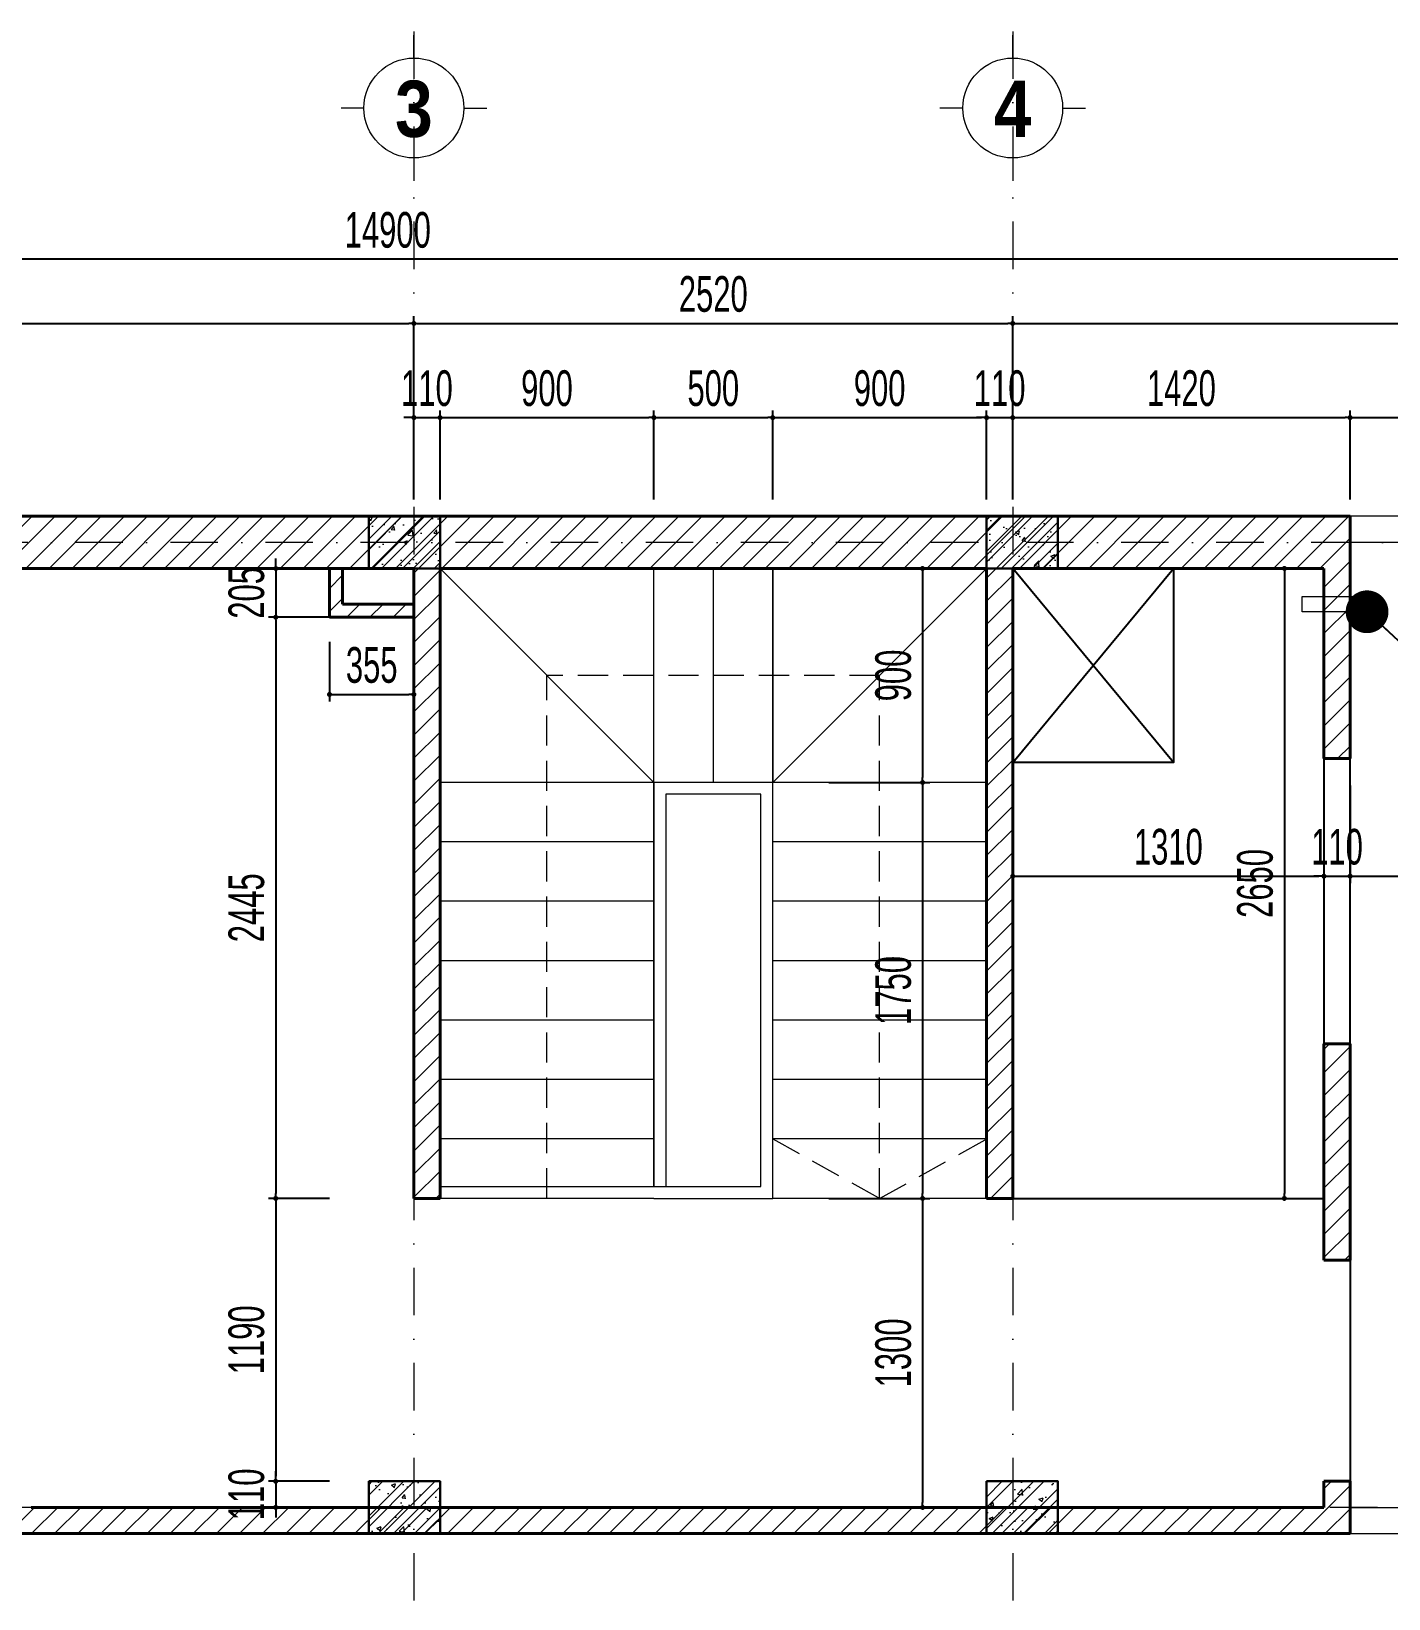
# Model space of a CAD drawing. Header units: millimetres. Extents: x 2565303 to 2664360, y -865723 to -262051.
# Drawn here: x 2639984 to 2645696, y -554151 to -547557 of the extents above; entities that cross this region are included whole.
import ezdxf
from ezdxf.enums import TextEntityAlignment as Align

# ---------------------------------------------------------------- set-up
doc = ezdxf.new("R2010")
doc.units = ezdxf.units.MM
doc.header["$LTSCALE"] = 10
doc.header["$MEASUREMENT"] = 0
doc.linetypes.add('DASHDOT', pattern=[1, 0.5, -0.25, 0, -0.25])
doc.linetypes.add('HIDDEN', pattern=[9.525, 6.35, -3.175])
doc.layers.get('DEFPOINTS').update_dxf_attribs({"color": 10, "linetype": 'CONTINUOUS'})
for name, color, linetype, lineweight in [('- Nội Thất', 83, 'CONTINUOUS', 25), ('-thay1', 7, 'CONTINUOUS', 18), ('LC Dim', 8, 'CONTINUOUS', 13), ('LC Hatch', 252, 'CONTINUOUS', 5), ('LC ISO', 153, 'CONTINUOUS', 13), ('LC MANH DUT', 35, 'HIDDEN', 5), ('LC Net dam 1', 30, 'CONTINUOUS', 30), ('LC Net dam2', 6, 'CONTINUOUS', 40), ('LC Net manh', 250, 'CONTINUOUS', 5), ('LC Net truc', 134, 'DASHDOT', 5), ('LC Text1', 20, 'CONTINUOUS', 13)]:
    doc.layers.add(name, color=color, linetype=linetype, lineweight=lineweight)
doc.layers.add('M3', color=3, linetype='CONTINUOUS')
doc.styles.add('HOATBIF', font='hoatbif.shx', dxfattribs={"width": 0.65})
doc.styles.add('LC 1', font='')
doc.styles.get('LC 1').set_extended_font_data('.VnAvantH', bold=True)
doc.dimstyles.new('1-100 (1-60)', dxfattribs={"dimscale": 60, "dimtxt": 2.5, "dimasz": 0.35, "dimexe": 0.5, "dimexo": 0, "dimgap": 0.8, "dimtad": 1, "dimdec": 0, "dimzin": 0, "dimdsep": 46, "dimtxsty": 'HOATBIF', "dimblk1": 'DOT', "dimblk2": 'DOT', "dimsah": 1, "dimcen": -1, "dimdle": 1, "dimclrd": 256, "dimclre": 256, "dimclrt": 4, "dimadec": 3, "dimazin": 2, "dimtfac": 0.333333, "dimtdec": 0, "dimtix": 1, "dimtmove": 2, "dimatfit": 3, "dimldrblk": 'DOT', "dimfxl": 1, "dimtvp": 0.833333, "dimtolj": 1, "dimtzin": 0, "dimarcsym": 0})

# ---------------------------------------------------------------- blocks, each defined once
blk = doc.blocks.new('DOT')
at = {"layer": 'M3', "color": 0, "linetype": 'ByBlock'}
blk.add_line((-0.5, 0), (-1, 0), dxfattribs=at)
at = {"layer": 'M3', "color": 0, "linetype": 'ByBlock', "const_width": 0.5}
blk.add_lwpolyline([(-0.25, 0, 1), (0.25, 0, 1)], format="xyb", close=True, dxfattribs=at)
blk = doc.blocks.new('*D390')
at = {"layer": 'DEFPOINTS', "color": 0, "transparency": 16777216}
for p in [(2641594.1, -548786), (2637394.1, -549245.9), (2641594.1, -549245.9)]:
    blk.add_point(p, dxfattribs=at)
at = {"layer": 'LC Dim', "lineweight": -2, "transparency": 16777216}
for p, q in [((2637394.1, -549245.9), (2637394.1, -548756)), ((2641594.1, -549245.9), (2641594.1, -548756)), ((2637415.1, -548786), (2641573.1, -548786))]:
    blk.add_line(p, q, dxfattribs=at)
at = {"layer": 'LC Dim', "lineweight": -2, "transparency": 16777216, "xscale": 21, "yscale": 21, "zscale": 21, "rotation": 180}
blk.add_blockref('DOT', (2637394.1, -548786), dxfattribs=at)
at = {"layer": 'LC Dim', "lineweight": -2, "transparency": 16777216, "xscale": 21, "yscale": 21, "zscale": 21}
blk.add_blockref('DOT', (2641594.1, -548786), dxfattribs=at)
at = {"layer": 'LC Dim', "color": 4, "transparency": 16777216, "insert": (2639494.1, -548663), "char_height": 150, "attachment_point": 5, "style": 'HOATBIF'}
blk.add_mtext('\\A1;4200', dxfattribs=at)
blk = doc.blocks.new('*D391')
at = {"layer": 'DEFPOINTS', "color": 0, "transparency": 16777216}
for p in [(2644114.1, -548786), (2641594.1, -549245.9), (2644114.1, -549245.9)]:
    blk.add_point(p, dxfattribs=at)
at = {"layer": 'LC Dim', "lineweight": -2, "transparency": 16777216}
for p, q in [((2641594.1, -549245.9), (2641594.1, -548756)), ((2644114.1, -549245.9), (2644114.1, -548756)), ((2641615.1, -548786), (2644093.1, -548786))]:
    blk.add_line(p, q, dxfattribs=at)
at = {"layer": 'LC Dim', "lineweight": -2, "transparency": 16777216, "xscale": 21, "yscale": 21, "zscale": 21, "rotation": 180}
blk.add_blockref('DOT', (2641594.1, -548786), dxfattribs=at)
at = {"layer": 'LC Dim', "lineweight": -2, "transparency": 16777216, "xscale": 21, "yscale": 21, "zscale": 21}
blk.add_blockref('DOT', (2644114.1, -548786), dxfattribs=at)
at = {"layer": 'LC Dim', "color": 4, "transparency": 16777216, "insert": (2642854.1, -548663), "char_height": 150, "attachment_point": 5, "style": 'HOATBIF'}
blk.add_mtext('\\A1;2520', dxfattribs=at)
blk = doc.blocks.new('*D392')
at = {"layer": 'DEFPOINTS', "color": 0, "transparency": 16777216}
for p in [(2648454.1, -548786), (2644114.1, -549245.9), (2648454.1, -549245.9)]:
    blk.add_point(p, dxfattribs=at)
at = {"layer": 'LC Dim', "lineweight": -2, "transparency": 16777216}
for p, q in [((2644114.1, -549245.9), (2644114.1, -548756)), ((2648454.1, -549245.9), (2648454.1, -548756)), ((2644135.1, -548786), (2648433.1, -548786))]:
    blk.add_line(p, q, dxfattribs=at)
at = {"layer": 'LC Dim', "lineweight": -2, "transparency": 16777216, "xscale": 21, "yscale": 21, "zscale": 21, "rotation": 180}
blk.add_blockref('DOT', (2644114.1, -548786), dxfattribs=at)
at = {"layer": 'LC Dim', "lineweight": -2, "transparency": 16777216, "xscale": 21, "yscale": 21, "zscale": 21}
blk.add_blockref('DOT', (2648454.1, -548786), dxfattribs=at)
at = {"layer": 'LC Dim', "color": 4, "transparency": 16777216, "insert": (2646284.1, -548663), "char_height": 150, "attachment_point": 5, "style": 'HOATBIF'}
blk.add_mtext('\\A1;4340', dxfattribs=at)
blk = doc.blocks.new('*D394')
at = {"layer": 'DEFPOINTS', "color": 0, "transparency": 16777216}
for p in [(2633664.1, -548516.4), (2633664.1, -549245.9), (2648564.1, -549245.9)]:
    blk.add_point(p, dxfattribs=at)
at = {"layer": 'LC Dim', "lineweight": -2, "transparency": 16777216}
for p, q in [((2633664.1, -549245.9), (2633664.1, -548486.4)), ((2648564.1, -549245.9), (2648564.1, -548486.4)), ((2648543.1, -548516.4), (2633685.1, -548516.4))]:
    blk.add_line(p, q, dxfattribs=at)
at = {"layer": 'LC Dim', "lineweight": -2, "transparency": 16777216, "xscale": 21, "yscale": 21, "zscale": 21, "rotation": 180}
blk.add_blockref('DOT', (2633664.1, -548516.4), dxfattribs=at)
at = {"layer": 'LC Dim', "lineweight": -2, "transparency": 16777216, "xscale": 21, "yscale": 21, "zscale": 21}
blk.add_blockref('DOT', (2648564.1, -548516.4), dxfattribs=at)
at = {"layer": 'LC Dim', "color": 4, "transparency": 16777216, "insert": (2641484.1, -548393.4), "char_height": 150, "attachment_point": 5, "style": 'HOATBIF'}
blk.add_mtext('\\A1;14900', dxfattribs=at)
blk = doc.blocks.new('c22x30')
at = {"layer": 'LC Hatch'}
h = blk.add_hatch(dxfattribs=at)
h.set_pattern_fill('BTCT', color=256, scale=25)
h.set_pattern_definition([(50, (-619188.45, -138015.9), (179.315046, -15.688034), [18.75, -206.25]), (355, (-619188.45, -138015.9), (-34.687833, 188.048033), [15, -165]), (100.4514, (-619173.5, -138017.21), (144.627345, 172.359886), [15.93505, -175.28553]), (46.1842, (-619188.45, -137965.9), (266.81026, -41.37975), [28.125, -309.375]), (96.6356, (-619166.22, -137969.35), (233.66568, 243.52947), [23.90257, -262.92825]), (351.1842, (-619188.45, -137965.9), (233.66549, 243.52965), [22.5, -247.5]), (21, (-619163.45, -137978.4), (149.226763, -100.654723), [18.75, -206.25]), (326, (-619163.45, -137978.4), (60.828833, 181.28751), [15, -165]), (71.4514, (-619151.02, -137986.79), (210.055657, 80.632624), [15.93505, -175.28553]), (37.5, (-619188.45, -138015.9), (3.039964, 83.2234635), [0, -163, 0, -167.5, 0, -165.625]), (7.5, (-619188.45, -138015.9), (65.767384, 98.602928), [0, -95.5, 0, -159.25, 0, -63.125]), (327.5, (-619244.2, -138015.9), (133.455609, -5.638718), [0, -62.5, 0, -195, 0, -258.75]), (317.5, (-619269.2, -138015.9), (145.796542, 25.026246), [0, -81.25, 0, -129.5, 0, -183.75]), (45, (-619188.45, -138015.9), (-66.291261, 66.291261), []), (45, (-619144.26, -138015.9), (-66.291261, 66.291261), [])])
h.paths.add_polyline_path([(0, 0), (0, -220), (300, -220), (300, 0)])
at = {"layer": 'LC Net dam 1'}
blk.add_lwpolyline([(0, 0), (300, 0), (300, -220), (0, -220)], close=True, dxfattribs=at)
blk = doc.blocks.new('*D429')
at = {"layer": 'DEFPOINTS', "color": 0, "transparency": 16777216}
for p in [(2644114.1, -550730), (2645424.1, -550730), (2645424.1, -551111.4)]:
    blk.add_point(p, dxfattribs=at)
at = {"layer": 'LC Dim', "lineweight": -2, "transparency": 16777216}
for p, q in [((2644114.1, -550730), (2644114.1, -551141.4)), ((2645424.1, -550730), (2645424.1, -551141.4)), ((2644135.1, -551111.4), (2645403.1, -551111.4))]:
    blk.add_line(p, q, dxfattribs=at)
at = {"layer": 'LC Dim', "lineweight": -2, "transparency": 16777216, "xscale": 21, "yscale": 21, "zscale": 21, "rotation": 180}
blk.add_blockref('DOT', (2644114.1, -551111.4), dxfattribs=at)
at = {"layer": 'LC Dim', "lineweight": -2, "transparency": 16777216, "xscale": 21, "yscale": 21, "zscale": 21}
blk.add_blockref('DOT', (2645424.1, -551111.4), dxfattribs=at)
at = {"layer": 'LC Dim', "color": 4, "transparency": 16777216, "insert": (2644769.1, -550988.4), "char_height": 150, "attachment_point": 5, "style": 'HOATBIF'}
blk.add_mtext('\\A1;1310', dxfattribs=at)
blk = doc.blocks.new('*D430')
at = {"layer": 'DEFPOINTS', "color": 0, "transparency": 16777216}
for p in [(2645424.1, -550730), (2645534.1, -550730), (2645534.1, -551111.4)]:
    blk.add_point(p, dxfattribs=at)
at = {"layer": 'LC Dim', "lineweight": -2, "transparency": 16777216}
for p, q in [((2645424.1, -550730), (2645424.1, -551141.4)), ((2645534.1, -550730), (2645534.1, -551141.4)), ((2645403.1, -551111.4), (2645382.1, -551111.4)), ((2645424.1, -551111.4), (2645534.1, -551111.4)), ((2645555.1, -551111.4), (2645576.1, -551111.4))]:
    blk.add_line(p, q, dxfattribs=at)
at = {"layer": 'LC Dim', "lineweight": -2, "transparency": 16777216, "xscale": 21, "yscale": 21, "zscale": 21}
blk.add_blockref('DOT', (2645424.1, -551111.4), dxfattribs=at)
at = {"layer": 'LC Dim', "lineweight": -2, "transparency": 16777216, "xscale": 21, "yscale": 21, "zscale": 21, "rotation": 180}
blk.add_blockref('DOT', (2645534.1, -551111.4), dxfattribs=at)
at = {"layer": 'LC Dim', "color": 4, "transparency": 16777216, "insert": (2645479.1, -550988.4), "char_height": 150, "attachment_point": 5, "style": 'HOATBIF'}
blk.add_mtext('\\A1;110', dxfattribs=at)
blk = doc.blocks.new('*D431')
at = {"layer": 'DEFPOINTS', "color": 0, "transparency": 16777216}
for p in [(2645534.1, -550730), (2648454.1, -550730), (2648454.1, -551111.4)]:
    blk.add_point(p, dxfattribs=at)
at = {"layer": 'LC Dim', "lineweight": -2, "transparency": 16777216}
for p, q in [((2645534.1, -550730), (2645534.1, -551141.4)), ((2648454.1, -550730), (2648454.1, -551141.4)), ((2645555.1, -551111.4), (2648433.1, -551111.4))]:
    blk.add_line(p, q, dxfattribs=at)
at = {"layer": 'LC Dim', "lineweight": -2, "transparency": 16777216, "xscale": 21, "yscale": 21, "zscale": 21, "rotation": 180}
blk.add_blockref('DOT', (2645534.1, -551111.4), dxfattribs=at)
at = {"layer": 'LC Dim', "lineweight": -2, "transparency": 16777216, "xscale": 21, "yscale": 21, "zscale": 21}
blk.add_blockref('DOT', (2648454.1, -551111.4), dxfattribs=at)
at = {"layer": 'LC Dim', "color": 4, "transparency": 16777216, "insert": (2646994.1, -550988.4), "char_height": 150, "attachment_point": 5, "style": 'HOATBIF'}
blk.add_mtext('\\A1;2920', dxfattribs=at)
blk = doc.blocks.new('*D447')
at = {"layer": 'DEFPOINTS', "color": 0, "transparency": 16777216}
for p in [(2641239.1, -549817), (2641012.7, -550022), (2641239.1, -550022)]:
    blk.add_point(p, dxfattribs=at)
at = {"layer": 'LC Dim', "lineweight": -2, "transparency": 16777216}
for p, q in [((2641239.1, -549817), (2640982.7, -549817)), ((2641012.7, -549796), (2641012.7, -549775)), ((2641012.7, -549817), (2641012.7, -550022)), ((2641239.1, -550022), (2640982.7, -550022)), ((2641012.7, -550043), (2641012.7, -550064))]:
    blk.add_line(p, q, dxfattribs=at)
at = {"layer": 'LC Dim', "lineweight": -2, "transparency": 16777216, "xscale": 21, "yscale": 21, "zscale": 21}
for p, rotation in [((2641012.7, -549817), 270), ((2641012.7, -550022), 90)]:
    blk.add_blockref('DOT', p, dxfattribs=dict(at, rotation=rotation))
at = {"layer": 'LC Dim', "color": 4, "transparency": 16777216, "insert": (2640889.7, -549919.5), "char_height": 150, "attachment_point": 5, "rotation": 90, "style": 'HOATBIF'}
blk.add_mtext('\\A1;205', dxfattribs=at)
blk = doc.blocks.new('*D448')
at = {"layer": 'DEFPOINTS', "color": 0, "transparency": 16777216}
for p in [(2641239.1, -550022), (2641012.7, -552467), (2641239.1, -552467)]:
    blk.add_point(p, dxfattribs=at)
at = {"layer": 'LC Dim', "lineweight": -2, "transparency": 16777216}
for p, q in [((2641239.1, -550022), (2640982.7, -550022)), ((2641012.7, -550043), (2641012.7, -552446)), ((2641239.1, -552467), (2640982.7, -552467))]:
    blk.add_line(p, q, dxfattribs=at)
at = {"layer": 'LC Dim', "lineweight": -2, "transparency": 16777216, "xscale": 21, "yscale": 21, "zscale": 21}
for p, rotation in [((2641012.7, -550022), 90), ((2641012.7, -552467), 270)]:
    blk.add_blockref('DOT', p, dxfattribs=dict(at, rotation=rotation))
at = {"layer": 'LC Dim', "color": 4, "transparency": 16777216, "insert": (2640889.7, -551244.5), "char_height": 150, "attachment_point": 5, "rotation": 90, "style": 'HOATBIF'}
blk.add_mtext('\\A1;2445', dxfattribs=at)
blk = doc.blocks.new('*D449')
at = {"layer": 'DEFPOINTS', "color": 0, "transparency": 16777216}
for p in [(2641239.1, -552467), (2641012.7, -553657), (2641239.1, -553657)]:
    blk.add_point(p, dxfattribs=at)
at = {"layer": 'LC Dim', "lineweight": -2, "transparency": 16777216}
for p, q in [((2641239.1, -552467), (2640982.7, -552467)), ((2641012.7, -552488), (2641012.7, -553636)), ((2641239.1, -553657), (2640982.7, -553657))]:
    blk.add_line(p, q, dxfattribs=at)
at = {"layer": 'LC Dim', "lineweight": -2, "transparency": 16777216, "xscale": 21, "yscale": 21, "zscale": 21}
for p, rotation in [((2641012.7, -552467), 90), ((2641012.7, -553657), 270)]:
    blk.add_blockref('DOT', p, dxfattribs=dict(at, rotation=rotation))
at = {"layer": 'LC Dim', "color": 4, "transparency": 16777216, "insert": (2640889.7, -553062), "char_height": 150, "attachment_point": 5, "rotation": 90, "style": 'HOATBIF'}
blk.add_mtext('\\A1;1190', dxfattribs=at)
blk = doc.blocks.new('*D450')
at = {"layer": 'DEFPOINTS', "color": 0, "transparency": 16777216}
for p in [(2641239.1, -553657), (2641012.7, -553767), (2641239.1, -553767)]:
    blk.add_point(p, dxfattribs=at)
at = {"layer": 'LC Dim', "lineweight": -2, "transparency": 16777216}
for p, q in [((2641012.7, -553636), (2641012.7, -553615)), ((2641239.1, -553657), (2640982.7, -553657)), ((2641012.7, -553657), (2641012.7, -553767)), ((2641239.1, -553767), (2640982.7, -553767)), ((2641012.7, -553788), (2641012.7, -553809))]:
    blk.add_line(p, q, dxfattribs=at)
at = {"layer": 'LC Dim', "lineweight": -2, "transparency": 16777216, "xscale": 21, "yscale": 21, "zscale": 21}
for p, rotation in [((2641012.7, -553657), 270), ((2641012.7, -553767), 90)]:
    blk.add_blockref('DOT', p, dxfattribs=dict(at, rotation=rotation))
at = {"layer": 'LC Dim', "color": 4, "transparency": 16777216, "insert": (2640889.7, -553712), "char_height": 150, "attachment_point": 5, "rotation": 90, "style": 'HOATBIF'}
blk.add_mtext('\\A1;110', dxfattribs=at)
blk = doc.blocks.new('TTRUC')
at = {"layer": 'LC ISO'}
for p, q in [((0, 6.95), (0, 10.13)), ((-6.95, 0), (-10.13, 0)), ((6.95, 0), (10.13, 0)), ((0, -6.95), (0, -10.13))]:
    blk.add_line(p, q, dxfattribs=at)
at = {"layer": 'LC Net manh'}
blk.add_circle((0, 0), 6.95, dxfattribs=at)
blk = doc.blocks.new('*D590')
at = {"layer": 'DEFPOINTS', "color": 0, "transparency": 16777216}
for p in [(2641239.1, -550124.9), (2641594.1, -550124.9), (2641594.1, -550346.8)]:
    blk.add_point(p, dxfattribs=at)
at = {"layer": 'LC Dim', "lineweight": -2, "transparency": 16777216}
for p, q in [((2641239.1, -550124.9), (2641239.1, -550376.8)), ((2641594.1, -550124.9), (2641594.1, -550376.8)), ((2641260.1, -550346.8), (2641573.1, -550346.8))]:
    blk.add_line(p, q, dxfattribs=at)
at = {"layer": 'LC Dim', "lineweight": -2, "transparency": 16777216, "xscale": 21, "yscale": 21, "zscale": 21, "rotation": 180}
blk.add_blockref('DOT', (2641239.1, -550346.8), dxfattribs=at)
at = {"layer": 'LC Dim', "lineweight": -2, "transparency": 16777216, "xscale": 21, "yscale": 21, "zscale": 21}
blk.add_blockref('DOT', (2641594.1, -550346.8), dxfattribs=at)
at = {"layer": 'LC Dim', "color": 4, "transparency": 16777216, "insert": (2641416.6, -550223.8), "char_height": 150, "attachment_point": 5, "style": 'HOATBIF'}
blk.add_mtext('\\A1;355', dxfattribs=at)
blk = doc.blocks.new('*D591')
at = {"layer": 'DEFPOINTS', "color": 0, "transparency": 16777216}
for p in [(2643340.7, -552467), (2643340.7, -553767), (2643734.8, -553767)]:
    blk.add_point(p, dxfattribs=at)
at = {"layer": 'LC Dim', "lineweight": -2, "transparency": 16777216}
for p, q in [((2643340.7, -552467), (2643764.8, -552467)), ((2643734.8, -552488), (2643734.8, -553746)), ((2643340.7, -553767), (2643764.8, -553767))]:
    blk.add_line(p, q, dxfattribs=at)
at = {"layer": 'LC Dim', "lineweight": -2, "transparency": 16777216, "xscale": 21, "yscale": 21, "zscale": 21}
for p, rotation in [((2643734.8, -552467), 90), ((2643734.8, -553767), 270)]:
    blk.add_blockref('DOT', p, dxfattribs=dict(at, rotation=rotation))
at = {"layer": 'LC Dim', "color": 4, "transparency": 16777216, "insert": (2643611.8, -553117), "char_height": 150, "attachment_point": 5, "rotation": 90, "style": 'HOATBIF'}
blk.add_mtext('\\A1;1300', dxfattribs=at)
blk = doc.blocks.new('*D592')
at = {"layer": 'DEFPOINTS', "color": 0, "transparency": 16777216}
for p in [(2641704.1, -549182.3), (2641594.1, -549527), (2641704.1, -549527)]:
    blk.add_point(p, dxfattribs=at)
at = {"layer": 'LC Dim', "lineweight": -2, "transparency": 16777216}
for p, q in [((2641594.1, -549527), (2641594.1, -549152.3)), ((2641704.1, -549527), (2641704.1, -549152.3)), ((2641573.1, -549182.3), (2641552.1, -549182.3)), ((2641594.1, -549182.3), (2641704.1, -549182.3)), ((2641725.1, -549182.3), (2641746.1, -549182.3))]:
    blk.add_line(p, q, dxfattribs=at)
at = {"layer": 'LC Dim', "lineweight": -2, "transparency": 16777216, "xscale": 21, "yscale": 21, "zscale": 21}
blk.add_blockref('DOT', (2641594.1, -549182.3), dxfattribs=at)
at = {"layer": 'LC Dim', "lineweight": -2, "transparency": 16777216, "xscale": 21, "yscale": 21, "zscale": 21, "rotation": 180}
blk.add_blockref('DOT', (2641704.1, -549182.3), dxfattribs=at)
at = {"layer": 'LC Dim', "color": 4, "transparency": 16777216, "insert": (2641649.1, -549059.3), "char_height": 150, "attachment_point": 5, "style": 'HOATBIF'}
blk.add_mtext('\\A1;110', dxfattribs=at)
blk = doc.blocks.new('*D593')
at = {"layer": 'DEFPOINTS', "color": 0, "transparency": 16777216}
for p in [(2642604.1, -549182.3), (2641704.1, -549527), (2642604.1, -549527)]:
    blk.add_point(p, dxfattribs=at)
at = {"layer": 'LC Dim', "lineweight": -2, "transparency": 16777216}
for p, q in [((2641704.1, -549527), (2641704.1, -549152.3)), ((2642604.1, -549527), (2642604.1, -549152.3)), ((2641725.1, -549182.3), (2642583.1, -549182.3))]:
    blk.add_line(p, q, dxfattribs=at)
at = {"layer": 'LC Dim', "lineweight": -2, "transparency": 16777216, "xscale": 21, "yscale": 21, "zscale": 21, "rotation": 180}
blk.add_blockref('DOT', (2641704.1, -549182.3), dxfattribs=at)
at = {"layer": 'LC Dim', "lineweight": -2, "transparency": 16777216, "xscale": 21, "yscale": 21, "zscale": 21}
blk.add_blockref('DOT', (2642604.1, -549182.3), dxfattribs=at)
at = {"layer": 'LC Dim', "color": 4, "transparency": 16777216, "insert": (2642154.1, -549059.3), "char_height": 150, "attachment_point": 5, "style": 'HOATBIF'}
blk.add_mtext('\\A1;900', dxfattribs=at)
blk = doc.blocks.new('*D594')
at = {"layer": 'DEFPOINTS', "color": 0, "transparency": 16777216}
for p in [(2643104.1, -549182.3), (2642604.1, -549527), (2643104.1, -549527)]:
    blk.add_point(p, dxfattribs=at)
at = {"layer": 'LC Dim', "lineweight": -2, "transparency": 16777216}
for p, q in [((2642604.1, -549527), (2642604.1, -549152.3)), ((2643104.1, -549527), (2643104.1, -549152.3)), ((2642625.1, -549182.3), (2643083.1, -549182.3))]:
    blk.add_line(p, q, dxfattribs=at)
at = {"layer": 'LC Dim', "lineweight": -2, "transparency": 16777216, "xscale": 21, "yscale": 21, "zscale": 21, "rotation": 180}
blk.add_blockref('DOT', (2642604.1, -549182.3), dxfattribs=at)
at = {"layer": 'LC Dim', "lineweight": -2, "transparency": 16777216, "xscale": 21, "yscale": 21, "zscale": 21}
blk.add_blockref('DOT', (2643104.1, -549182.3), dxfattribs=at)
at = {"layer": 'LC Dim', "color": 4, "transparency": 16777216, "insert": (2642854.1, -549059.3), "char_height": 150, "attachment_point": 5, "style": 'HOATBIF'}
blk.add_mtext('\\A1;500', dxfattribs=at)
blk = doc.blocks.new('*D595')
at = {"layer": 'DEFPOINTS', "color": 0, "transparency": 16777216}
for p in [(2644004.1, -549182.3), (2643104.1, -549527), (2644004.1, -549527)]:
    blk.add_point(p, dxfattribs=at)
at = {"layer": 'LC Dim', "lineweight": -2, "transparency": 16777216}
for p, q in [((2643104.1, -549527), (2643104.1, -549152.3)), ((2644004.1, -549527), (2644004.1, -549152.3)), ((2643125.1, -549182.3), (2643983.1, -549182.3))]:
    blk.add_line(p, q, dxfattribs=at)
at = {"layer": 'LC Dim', "lineweight": -2, "transparency": 16777216, "xscale": 21, "yscale": 21, "zscale": 21, "rotation": 180}
blk.add_blockref('DOT', (2643104.1, -549182.3), dxfattribs=at)
at = {"layer": 'LC Dim', "lineweight": -2, "transparency": 16777216, "xscale": 21, "yscale": 21, "zscale": 21}
blk.add_blockref('DOT', (2644004.1, -549182.3), dxfattribs=at)
at = {"layer": 'LC Dim', "color": 4, "transparency": 16777216, "insert": (2643554.1, -549059.3), "char_height": 150, "attachment_point": 5, "style": 'HOATBIF'}
blk.add_mtext('\\A1;900', dxfattribs=at)
blk = doc.blocks.new('*D596')
at = {"layer": 'DEFPOINTS', "color": 0, "transparency": 16777216}
for p in [(2644114.1, -549182.3), (2644004.1, -549527), (2644114.1, -549527)]:
    blk.add_point(p, dxfattribs=at)
at = {"layer": 'LC Dim', "lineweight": -2, "transparency": 16777216}
for p, q in [((2644004.1, -549527), (2644004.1, -549152.3)), ((2644114.1, -549527), (2644114.1, -549152.3)), ((2643983.1, -549182.3), (2643962.1, -549182.3)), ((2644004.1, -549182.3), (2644114.1, -549182.3)), ((2644135.1, -549182.3), (2644156.1, -549182.3))]:
    blk.add_line(p, q, dxfattribs=at)
at = {"layer": 'LC Dim', "lineweight": -2, "transparency": 16777216, "xscale": 21, "yscale": 21, "zscale": 21}
blk.add_blockref('DOT', (2644004.1, -549182.3), dxfattribs=at)
at = {"layer": 'LC Dim', "lineweight": -2, "transparency": 16777216, "xscale": 21, "yscale": 21, "zscale": 21, "rotation": 180}
blk.add_blockref('DOT', (2644114.1, -549182.3), dxfattribs=at)
at = {"layer": 'LC Dim', "color": 4, "transparency": 16777216, "insert": (2644059.1, -549059.3), "char_height": 150, "attachment_point": 5, "style": 'HOATBIF'}
blk.add_mtext('\\A1;110', dxfattribs=at)
blk = doc.blocks.new('*D597')
at = {"layer": 'DEFPOINTS', "color": 0, "transparency": 16777216}
for p in [(2643340.7, -549817), (2643340.7, -550717), (2643734.8, -550717)]:
    blk.add_point(p, dxfattribs=at)
at = {"layer": 'LC Dim', "lineweight": -2, "transparency": 16777216}
for p, q in [((2643340.7, -549817), (2643764.8, -549817)), ((2643734.8, -549838), (2643734.8, -550696)), ((2643340.7, -550717), (2643764.8, -550717))]:
    blk.add_line(p, q, dxfattribs=at)
at = {"layer": 'LC Dim', "lineweight": -2, "transparency": 16777216, "xscale": 21, "yscale": 21, "zscale": 21}
for p, rotation in [((2643734.8, -549817), 90), ((2643734.8, -550717), 270)]:
    blk.add_blockref('DOT', p, dxfattribs=dict(at, rotation=rotation))
at = {"layer": 'LC Dim', "color": 4, "transparency": 16777216, "insert": (2643611.8, -550267), "char_height": 150, "attachment_point": 5, "rotation": 90, "style": 'HOATBIF'}
blk.add_mtext('\\A1;900', dxfattribs=at)
blk = doc.blocks.new('*D598')
at = {"layer": 'DEFPOINTS', "color": 0, "transparency": 16777216}
for p in [(2643340.7, -550717), (2643340.7, -552467), (2643734.8, -552467)]:
    blk.add_point(p, dxfattribs=at)
at = {"layer": 'LC Dim', "lineweight": -2, "transparency": 16777216}
for p, q in [((2643340.7, -550717), (2643764.8, -550717)), ((2643734.8, -550738), (2643734.8, -552446)), ((2643340.7, -552467), (2643764.8, -552467))]:
    blk.add_line(p, q, dxfattribs=at)
at = {"layer": 'LC Dim', "lineweight": -2, "transparency": 16777216, "xscale": 21, "yscale": 21, "zscale": 21}
for p, rotation in [((2643734.8, -550717), 90), ((2643734.8, -552467), 270)]:
    blk.add_blockref('DOT', p, dxfattribs=dict(at, rotation=rotation))
at = {"layer": 'LC Dim', "color": 4, "transparency": 16777216, "insert": (2643611.8, -551592), "char_height": 150, "attachment_point": 5, "rotation": 90, "style": 'HOATBIF'}
blk.add_mtext('\\A1;1750', dxfattribs=at)
blk = doc.blocks.new('*D599')
at = {"layer": 'DEFPOINTS', "color": 0, "transparency": 16777216}
for p in [(2645534.1, -549182.3), (2644114.1, -549527), (2645534.1, -549527)]:
    blk.add_point(p, dxfattribs=at)
at = {"layer": 'LC Dim', "lineweight": -2, "transparency": 16777216}
for p, q in [((2644114.1, -549527), (2644114.1, -549152.3)), ((2645534.1, -549527), (2645534.1, -549152.3)), ((2644135.1, -549182.3), (2645513.1, -549182.3))]:
    blk.add_line(p, q, dxfattribs=at)
at = {"layer": 'LC Dim', "lineweight": -2, "transparency": 16777216, "xscale": 21, "yscale": 21, "zscale": 21, "rotation": 180}
blk.add_blockref('DOT', (2644114.1, -549182.3), dxfattribs=at)
at = {"layer": 'LC Dim', "lineweight": -2, "transparency": 16777216, "xscale": 21, "yscale": 21, "zscale": 21}
blk.add_blockref('DOT', (2645534.1, -549182.3), dxfattribs=at)
at = {"layer": 'LC Dim', "color": 4, "transparency": 16777216, "insert": (2644824.1, -549059.3), "char_height": 150, "attachment_point": 5, "style": 'HOATBIF'}
blk.add_mtext('\\A1;1420', dxfattribs=at)
blk = doc.blocks.new('*D600')
at = {"layer": 'DEFPOINTS', "color": 0, "transparency": 16777216}
for p in [(2648454.1, -549182.3), (2645534.1, -549527), (2648454.1, -549527)]:
    blk.add_point(p, dxfattribs=at)
at = {"layer": 'LC Dim', "lineweight": -2, "transparency": 16777216}
for p, q in [((2645534.1, -549527), (2645534.1, -549152.3)), ((2648454.1, -549527), (2648454.1, -549152.3)), ((2645555.1, -549182.3), (2648433.1, -549182.3))]:
    blk.add_line(p, q, dxfattribs=at)
at = {"layer": 'LC Dim', "lineweight": -2, "transparency": 16777216, "xscale": 21, "yscale": 21, "zscale": 21, "rotation": 180}
blk.add_blockref('DOT', (2645534.1, -549182.3), dxfattribs=at)
at = {"layer": 'LC Dim', "lineweight": -2, "transparency": 16777216, "xscale": 21, "yscale": 21, "zscale": 21}
blk.add_blockref('DOT', (2648454.1, -549182.3), dxfattribs=at)
at = {"layer": 'LC Dim', "color": 4, "transparency": 16777216, "insert": (2646994.1, -549059.3), "char_height": 150, "attachment_point": 5, "style": 'HOATBIF'}
blk.add_mtext('\\A1;2920', dxfattribs=at)
blk = doc.blocks.new('*D601')
at = {"layer": 'DEFPOINTS', "color": 0, "transparency": 16777216}
for p in [(2645142.8, -549817), (2645142.8, -552467), (2645257.4, -552467)]:
    blk.add_point(p, dxfattribs=at)
at = {"layer": 'LC Dim', "lineweight": -2, "transparency": 16777216}
for p, q in [((2645142.8, -549817), (2645287.4, -549817)), ((2645257.4, -549838), (2645257.4, -552446)), ((2645142.8, -552467), (2645287.4, -552467))]:
    blk.add_line(p, q, dxfattribs=at)
at = {"layer": 'LC Dim', "lineweight": -2, "transparency": 16777216, "xscale": 21, "yscale": 21, "zscale": 21}
for p, rotation in [((2645257.4, -549817), 90), ((2645257.4, -552467), 270)]:
    blk.add_blockref('DOT', p, dxfattribs=dict(at, rotation=rotation))
at = {"layer": 'LC Dim', "color": 4, "transparency": 16777216, "insert": (2645134.4, -551142), "char_height": 150, "attachment_point": 5, "rotation": 90, "style": 'HOATBIF'}
blk.add_mtext('\\A1;2650', dxfattribs=at)

msp = doc.modelspace()

# ---------------------------------------------------------------- hatches: boundary and pattern name
at = {"layer": 'LC Hatch', "ltscale": 0.3}
h = msp.add_hatch(dxfattribs=at)
h.set_pattern_fill('ANSI31', color=256, scale=550, style=0)
h.set_pattern_definition([(45, (-128.6, -97110.4), (-48.6135912, 48.6135912), [])])
h.paths.add_polyline_path([(2641594.1, -549967), (2641294.1, -549967), (2641294.1, -549817), (2641239.1, -549817), (2641239.1, -550022), (2641594.1, -550022)], flags=17)
h.paths.add_polyline_path([(2637394.1, -551967), (2637284.1, -551967), (2637284.1, -552617), (2637394.1, -552617)])
h.paths.add_polyline_path([(2645534.1, -553657), (2645424.1, -553657), (2645424.1, -553767), (2640094.1, -553767), (2639984.1, -553767), (2637394.1, -553767), (2637394.1, -553547), (2637284.1, -553547), (2637284.1, -553877), (2645534.1, -553877)])
h.paths.add_polyline_path([(2645534.1, -551817), (2645424.1, -551817), (2645424.1, -552727), (2645534.1, -552727)])
h.paths.add_polyline_path([(2645534.1, -549597), (2637284.1, -549597), (2637284.1, -550767), (2637394.1, -550767), (2637394.1, -549817), (2641594.1, -549817), (2641594.1, -552467), (2641704.1, -552467), (2641704.1, -549817), (2644004.1, -549817), (2644004.1, -552467), (2644114.1, -552467), (2644114.1, -549817), (2645424.1, -549817), (2645424.1, -550617), (2645534.1, -550617)])
h.paths.add_polyline_path([(2634784.1, -553657), (2633664.1, -553657), (2633664.1, -553877), (2634784.1, -553877)])
h.paths.add_polyline_path([(2634784.1, -549597), (2633664.1, -549597), (2633664.1, -549817), (2634784.1, -549817)])

# ---------------------------------------------------------------- linework, layer by layer
at = {"layer": '- Nội Thất'}
for p, q in [((2644791.2, -550633), (2644114.1, -549817)), ((2644114.1, -550633), (2644791.2, -549817)), ((2644114.1, -552467), (2645424.1, -552467)), ((2645534.1, -552727), (2645534.1, -553657))]:
    msp.add_line(p, q, dxfattribs=at)
for points in [[(2644114.1, -549817), (2644791.2, -549817), (2644791.2, -550633), (2644114.1, -550633)], [(2645534.1, -550617), (2645424.1, -550617), (2645424.1, -551817), (2645534.1, -551817)]]:
    msp.add_lwpolyline(points, close=True, dxfattribs=at)
at = {"layer": '-thay1'}
for p, q in [((2648564.1, -549597), (2645534.1, -549597)), ((2648454.1, -549707), (2645534.1, -549707)), ((2642604.1, -550717), (2641704.1, -549817)), ((2642604.1, -550717), (2642604.1, -549817)), ((2642604.1, -552417), (2642604.1, -549817)), ((2642854.1, -549817), (2642854.1, -550717)), ((2643104.1, -552467), (2643104.1, -549817)), ((2643104.1, -549817), (2643104.1, -550717)), ((2643104.1, -549817), (2643104.1, -550717)), ((2643104.1, -550717), (2644004.1, -549817)), ((2642854.1, -549977), (2642854.1, -550717)), ((2642854.1, -549977), (2642854.1, -550717)), ((2644004.1, -550717), (2641704.1, -550717)), ((2644004.1, -550717), (2641704.1, -550717)), ((2643104.1, -550717), (2642604.1, -550717)), ((2642604.1, -550717), (2642604.1, -552417)), ((2643104.1, -552467), (2643104.1, -550717)), ((2643054.1, -550767), (2642654.1, -550767)), ((2642654.1, -550767), (2642654.1, -552417)), ((2643054.1, -552417), (2643054.1, -550767)), ((2642604.1, -552217), (2641704.1, -552217)), ((2642604.1, -552217), (2641704.1, -552217)), ((2644004.1, -552217), (2643104.1, -552217)), ((2644004.1, -552217), (2643104.1, -552217)), ((2641704.1, -552417), (2643054.1, -552417)), ((2642604.1, -552467), (2641704.1, -552467)), ((2642604.1, -552467), (2641704.1, -552467)), ((2642604.1, -552467), (2643104.1, -552467)), ((2642604.1, -552467), (2643104.1, -552467)), ((2644004.1, -552467), (2643104.1, -552467)), ((2644004.1, -552467), (2643104.1, -552467)), ((2645534.1, -553767), (2648454.1, -553767)), ((2645534.1, -553877), (2648564.1, -553877))]:
    msp.add_line(p, q, dxfattribs=at)
msp.add_lwpolyline([(2645332.3, -549935.1), (2645663.3, -549935.1), (2645663.3, -549999.1), (2645332.3, -549999.1)], close=True, dxfattribs=at)
for points in [[(2642604.1, -550967), (2641704.1, -550967)], [(2644004.1, -550967), (2643104.1, -550967)], [(2642604.1, -551217), (2641704.1, -551217)], [(2644004.1, -551217), (2643104.1, -551217)], [(2642604.1, -551467), (2641704.1, -551467)], [(2644004.1, -551467), (2643104.1, -551467)], [(2642604.1, -551717), (2641704.1, -551717)], [(2644004.1, -551717), (2643104.1, -551717)], [(2642604.1, -551967), (2641704.1, -551967)], [(2644004.1, -551967), (2643104.1, -551967)]]:
    msp.add_lwpolyline(points, dxfattribs=at)
at = {"layer": 'LC MANH DUT', "ltscale": 2}
for p, q in [((2642154.1, -552467), (2642154.1, -550267)), ((2643554.1, -550267), (2642154.1, -550267)), ((2643554.1, -552467), (2643554.1, -550267)), ((2643104.1, -552217), (2643554.1, -552467)), ((2643554.1, -552467), (2644004.1, -552217))]:
    msp.add_line(p, q, dxfattribs=at)
at = {"layer": 'LC Net dam2'}
for p, q in [((2645534.1, -549597), (2637284.1, -549597)), ((2645534.1, -549597), (2645534.1, -550617)), ((2641594.1, -549817), (2637394.1, -549817)), ((2641239.1, -549817), (2641239.1, -550022)), ((2641294.1, -549817), (2641294.1, -549967)), ((2641594.1, -549817), (2641594.1, -552467)), ((2644004.1, -549817), (2641704.1, -549817)), ((2641704.1, -549817), (2641704.1, -552467)), ((2644004.1, -549817), (2644004.1, -552467)), ((2645424.1, -549817), (2644114.1, -549817)), ((2644114.1, -549817), (2644114.1, -552467)), ((2645424.1, -549817), (2645424.1, -550617)), ((2641594.1, -550022), (2641239.1, -550022)), ((2641594.1, -549967), (2641294.1, -549967)), ((2645424.1, -550617), (2645534.1, -550617)), ((2645424.1, -551817), (2645424.1, -552727)), ((2645424.1, -551817), (2645534.1, -551817)), ((2645534.1, -551817), (2645534.1, -552727)), ((2641704.1, -552467), (2641594.1, -552467)), ((2644004.1, -552467), (2644114.1, -552467)), ((2645424.1, -552727), (2645534.1, -552727)), ((2645424.1, -553657), (2645424.1, -553767)), ((2645424.1, -553657), (2645534.1, -553657)), ((2645534.1, -553657), (2645534.1, -553877)), ((2639984.1, -553767), (2640094.1, -553767)), ((2640094.1, -553767), (2645424.1, -553767)), ((2637284.1, -553877), (2645534.1, -553877))]:
    msp.add_line(p, q, dxfattribs=at)
at = {"layer": 'LC Net truc', "ltscale": 40}
for p, q in [((2641594.1, -547557.3), (2641594.1, -555883.1)), ((2644114.1, -547557.3), (2644114.1, -555883.1)), ((2649971.7, -549707), (2631759.7, -549707)), ((2650050.5, -553767), (2631801.5, -553767))]:
    msp.add_line(p, q, dxfattribs=at)

# ---------------------------------------------------------------- block references
at = {"layer": 'LC ISO', "xscale": 30.23532588053422, "yscale": 30.23532588053422, "zscale": 30.23532588053422}
for p in [(2641594.1, -547879.8), (2644114.1, -547879.8)]:
    msp.add_blockref('TTRUC', p, dxfattribs=at)
at = {"layer": 'LC Net dam 1'}
for p in [(2641404.1, -549597), (2644004.1, -549597), (2641404.1, -553657), (2644004.1, -553657)]:
    msp.add_blockref('c22x30', p, dxfattribs=at)

# ---------------------------------------------------------------- texts
at = {"layer": 'LC Text1', "ltscale": 0.2, "style": 'LC 1', "width": 0.9}
for s, p in [('3', (2641594.1, -548072.4)), ('4', (2644114.1, -548072.4))]:
    msp.add_text(s, height=236.7, dxfattribs=at).set_placement(p, align=Align.BOTTOM_CENTER)

# ---------------------------------------------------------------- dimensions: what is measured, and where the dimension line sits
at = {"layer": 'LC Dim'}
dim = msp.add_linear_dim(base=(2633664.1, -548516.4), p1=(2648564.1, -549245.9), p2=(2633664.1, -549245.9), dimstyle='1-100 (1-60)', dxfattribs=at)
dim.commit()
dim.dimension.update_dxf_attribs({"geometry": '*D394', "text_midpoint": (2641484.1, -548393.4), "dimtype": 160})
for base, p1, p2, picture, middle in [((2641594.1, -548786), (2637394.1, -549245.9), (2641594.1, -549245.9), '*D390', (2639494.1, -548663)), ((2644114.1, -548786), (2641594.1, -549245.9), (2644114.1, -549245.9), '*D391', (2642854.1, -548663)), ((2648454.1, -548786), (2644114.1, -549245.9), (2648454.1, -549245.9), '*D392', (2646284.1, -548663)), ((2641704.1, -549182.3), (2641594.1, -549527), (2641704.1, -549527), '*D592', (2641649.1, -549059.3)), ((2642604.1, -549182.3), (2641704.1, -549527), (2642604.1, -549527), '*D593', (2642154.1, -549059.3)), ((2643104.1, -549182.3), (2642604.1, -549527), (2643104.1, -549527), '*D594', (2642854.1, -549059.3)), ((2644004.1, -549182.3), (2643104.1, -549527), (2644004.1, -549527), '*D595', (2643554.1, -549059.3)), ((2644114.1, -549182.3), (2644004.1, -549527), (2644114.1, -549527), '*D596', (2644059.1, -549059.3)), ((2645534.1, -549182.3), (2644114.1, -549527), (2645534.1, -549527), '*D599', (2644824.1, -549059.3)), ((2648454.1, -549182.3), (2645534.1, -549527), (2648454.1, -549527), '*D600', (2646994.1, -549059.3)), ((2641594.1, -550346.8), (2641239.1, -550124.9), (2641594.1, -550124.9), '*D590', (2641416.6, -550223.8)), ((2645424.1, -551111.4), (2644114.1, -550730), (2645424.1, -550730), '*D429', (2644769.1, -550988.4)), ((2645534.1, -551111.4), (2645424.1, -550730), (2645534.1, -550730), '*D430', (2645479.1, -550988.4)), ((2648454.1, -551111.4), (2645534.1, -550730), (2648454.1, -550730), '*D431', (2646994.1, -550988.4))]:
    dim = msp.add_linear_dim(base=base, p1=p1, p2=p2, dimstyle='1-100 (1-60)', dxfattribs=at)
    dim.commit()
    dim.dimension.update_dxf_attribs({"geometry": picture, "text_midpoint": middle})
for base, p1, p2, picture, middle in [((2641012.7, -550022), (2641239.1, -549817), (2641239.1, -550022), '*D447', (2640889.7, -549919.5)), ((2643734.8, -550717), (2643340.7, -549817), (2643340.7, -550717), '*D597', (2643611.8, -550267)), ((2645257.4, -552467), (2645142.8, -549817), (2645142.8, -552467), '*D601', (2645134.4, -551142)), ((2641012.7, -552467), (2641239.1, -550022), (2641239.1, -552467), '*D448', (2640889.7, -551244.5)), ((2643734.8, -552467), (2643340.7, -550717), (2643340.7, -552467), '*D598', (2643611.8, -551592)), ((2641012.7, -553657), (2641239.1, -552467), (2641239.1, -553657), '*D449', (2640889.7, -553062)), ((2643734.8, -553767), (2643340.7, -552467), (2643340.7, -553767), '*D591', (2643611.8, -553117)), ((2641012.7, -553767), (2641239.1, -553657), (2641239.1, -553767), '*D450', (2640889.7, -553712))]:
    dim = msp.add_linear_dim(base=base, p1=p1, p2=p2, angle=90, dimstyle='1-100 (1-60)', dxfattribs=at)
    dim.commit()
    dim.dimension.update_dxf_attribs({"geometry": picture, "text_midpoint": middle})

# ---------------------------------------------------------------- leaders
msp.add_leader([(2645605.5, -549999.1), (2646544.6, -550867.3), (2650971.3, -550867.3)], dimstyle='1-100 (1-60)', override={"dimasz": 3, "dimgap": 0.8, "dimtad": 0}, dxfattribs=at)

doc.saveas('drawing.dxf')
